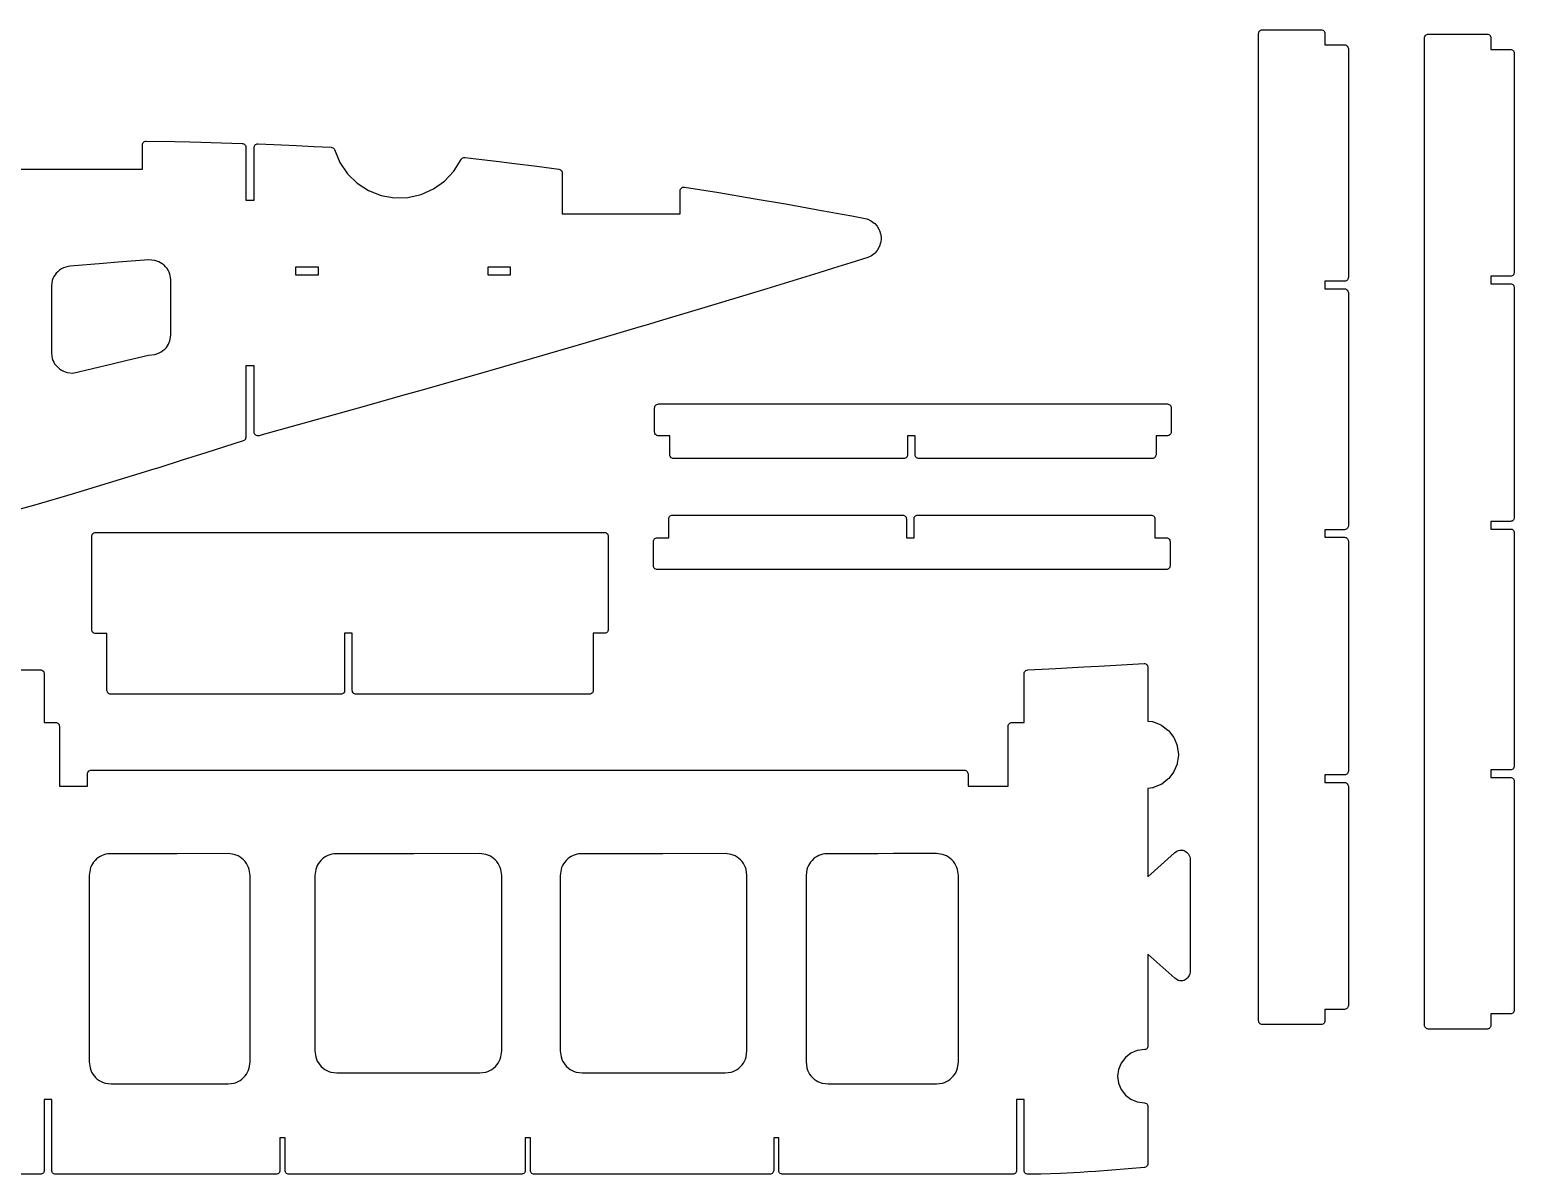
# Model space of a CAD drawing. Extents: x 30 to 1036, y 8 to 487.
# Drawn here: x 416 to 1036, y 8 to 487 of the extents above; entities that cross this region are included whole.
import ezdxf

# ---------------------------------------------------------------- set-up
doc = ezdxf.new("R2010")
doc.units = 0
doc.layers.add('Normal', color=7, linetype='CONTINUOUS')

msp = doc.modelspace()

# ---------------------------------------------------------------- linework, layer by layer
at = {"layer": 'Normal'}
for points in [[(929.56, 458.57, -5.08), (929.56, 464.92, -5.08), (929.56, 464.92, -8.89), (929.56, 485.32, -8.89), (929.61, 485.65, -8.89), (929.72, 486, -8.89), (929.92, 486.31, -8.89), (930.17, 486.56, -8.89), (930.5, 486.77, -8.89), (930.83, 486.87, -8.89), (931.16, 486.92, -8.89), (955.73, 486.92, -8.89), (956.06, 486.87, -8.89), (956.39, 486.77, -8.89), (956.69, 486.56, -8.89), (956.97, 486.31, -8.89), (957.15, 486, -8.89), (957.28, 485.65, -8.89), (957.3, 485.32, -8.89), (957.3, 480.57, -8.89), (965.5, 480.57, -8.89), (965.84, 480.52, -8.89), (966.17, 480.42, -8.89), (966.47, 480.21, -8.89), (966.75, 479.96, -8.89), (966.93, 479.65, -8.89), (967.05, 479.3, -8.89), (967.08, 478.97, -8.89), (967.08, 429.54, -8.89)], [(998.93, 464.92, -5.08), (998.93, 471.27, -5.08), (998.93, 471.27, -8.89), (998.93, 483.46, -8.89), (998.98, 483.79, -8.89), (999.08, 484.12, -8.89), (999.29, 484.45, -8.89), (999.54, 484.71, -8.89), (999.87, 484.91, -8.89), (1000.2, 485.01, -8.89), (1000.53, 485.04, -8.89), (1025.09, 485.04, -8.89), (1025.42, 485.01, -8.89), (1025.75, 484.91, -8.89), (1026.06, 484.71, -8.89), (1026.34, 484.45, -8.89), (1026.52, 484.12, -8.89), (1026.64, 483.79, -8.89), (1026.67, 483.46, -8.89), (1026.67, 478.69, -8.89), (1034.87, 478.69, -8.89), (1035.2, 478.66, -8.89), (1035.53, 478.56, -8.89), (1035.84, 478.36, -8.89), (1036.12, 478.1, -8.89), (1036.29, 477.77, -8.89), (1036.42, 477.44, -8.89), (1036.45, 477.11, -8.89), (1036.45, 433.17, -8.89)], [(998.93, 381.46, -5.08), (998.93, 387.81, -5.08), (998.93, 387.81, -8.89), (998.93, 464.92, -8.89)], [(929.56, 378.74, -5.08), (929.56, 385.09, -5.08), (929.56, 385.09, -8.89), (929.56, 458.57, -8.89)], [(363.98, 438.96, -5.08), (369.06, 439.19, -5.08), (370.33, 439.22, -5.08), (370.33, 439.22, -8.89), (392.73, 439.93, -8.89), (402.11, 440.11, -8.89), (402.44, 440.08, -8.89), (402.79, 439.95, -8.89), (403.12, 439.78, -8.89), (403.38, 439.5, -8.89), (403.58, 439.19, -8.89), (403.71, 438.86, -8.89), (403.73, 438.51, -8.89), (403.73, 415.54, -8.89), (405.89, 415.54, -8.89), (405.89, 427.02, -8.89), (405.92, 427.36, -8.89), (406.02, 427.69, -8.89), (406.22, 427.99, -8.89), (406.48, 428.27, -8.89), (406.81, 428.47, -8.89), (407.14, 428.57, -8.89), (407.47, 428.6, -8.89), (428.45, 428.6, -8.89)], [(428.45, 428.6, -5.08), (434.8, 428.6, -5.08), (434.8, 428.6, -8.89), (463.04, 428.6, -8.89), (463.04, 438.79, -8.89), (463.07, 439.12, -8.89), (463.19, 439.47, -8.89), (463.37, 439.78, -8.89), (463.65, 440.03, -8.89), (463.98, 440.23, -8.89), (464.31, 440.33, -8.89), (464.64, 440.36, -8.89), (476.58, 440.13, -8.89)], [(476.58, 440.13, -5.08), (482.93, 440, -5.08), (482.93, 440, -8.89), (487.43, 439.93, -8.89), (504.72, 439.39, -8.89), (505.03, 439.34, -8.89), (505.36, 439.22, -8.89), (505.66, 439.04, -8.89), (505.92, 438.76, -8.89), (506.12, 438.45, -8.89), (506.22, 438.12, -8.89), (506.25, 437.79, -8.89), (506.25, 415.67, -8.89), (509.73, 415.67, -8.89), (509.73, 437.59, -8.89), (509.78, 437.95, -8.89), (509.88, 438.28, -8.89), (510.08, 438.61, -8.89), (510.36, 438.86, -8.89), (510.69, 439.06, -8.89), (511.05, 439.17, -8.89), (511.4, 439.19, -8.89), (521.16, 438.76, -8.89)], [(521.16, 438.76, -5.08), (527.51, 438.48, -5.08), (527.51, 438.48, -8.89), (534.75, 438.15, -8.89), (541.96, 437.74, -8.89), (542.29, 437.69, -8.89), (542.62, 437.54, -8.89), (542.92, 437.34, -8.89), (543.15, 437.08, -8.89), (543.33, 436.78, -8.89), (545.57, 431.42, -8.89), (548.74, 426.72, -8.89), (552.81, 422.76, -8.89), (557.53, 419.68, -8.89), (562.81, 417.6, -8.89), (568.38, 416.61, -8.89), (574.04, 416.74, -8.89), (579.55, 417.98, -8.89), (584.71, 420.32, -8.89), (589.31, 423.6, -8.89), (593.17, 427.74, -8.89), (596.21, 432.71, -8.89), (596.42, 432.99, -8.89), (596.7, 433.22, -8.89), (597.03, 433.37, -8.89), (597.38, 433.45, -8.89), (597.74, 433.45, -8.89), (604.98, 432.61, -8.89), (612.19, 431.77, -8.89)], [(612.19, 431.77, -5.08), (615.34, 431.37, -5.08), (618.52, 430.99, -5.08), (618.52, 430.99, -8.89), (627.84, 429.82, -8.89), (637.16, 428.6, -8.89), (637.51, 428.5, -8.89), (637.84, 428.32, -8.89), (638.15, 428.07, -8.89), (638.35, 427.74, -8.89), (638.48, 427.38, -8.89), (638.53, 427.02, -8.89), (638.53, 409.98, -8.89), (661.97, 409.98, -8.89)], [(967.08, 429.54, -5.08), (967.08, 423.19, -5.08), (967.08, 423.19, -8.89), (967.08, 383.31, -8.89), (967.05, 382.98, -8.89), (966.93, 382.65, -8.89), (966.75, 382.35, -8.89), (966.47, 382.07, -8.89), (966.17, 381.86, -8.89), (965.84, 381.76, -8.89), (965.5, 381.74, -8.89), (957.3, 381.74, -8.89), (957.3, 378.56, -8.89), (965.5, 378.56, -8.89), (965.84, 378.51, -8.89), (966.17, 378.41, -8.89), (966.47, 378.21, -8.89), (966.75, 377.95, -8.89), (966.93, 377.62, -8.89), (967.05, 377.29, -8.89), (967.08, 376.96, -8.89), (967.08, 329.74, -8.89)], [(1036.45, 433.17, -5.08), (1036.45, 426.82, -5.08), (1036.45, 426.82, -8.89), (1036.45, 385.45, -8.89), (1036.42, 385.11, -8.89), (1036.29, 384.78, -8.89), (1036.12, 384.45, -8.89), (1035.84, 384.2, -8.89), (1035.53, 384, -8.89), (1035.2, 383.9, -8.89), (1034.87, 383.87, -8.89), (1026.67, 383.87, -8.89), (1026.67, 380.7, -8.89), (1034.87, 380.7, -8.89), (1035.2, 380.64, -8.89), (1035.53, 380.54, -8.89), (1035.84, 380.34, -8.89), (1036.12, 380.09, -8.89), (1036.29, 379.76, -8.89), (1036.42, 379.43, -8.89), (1036.45, 379.1, -8.89), (1036.45, 330.66, -8.89)], [(661.97, 409.98, -5.08), (668.32, 409.98, -5.08), (668.32, 409.98, -8.89), (687.76, 409.98, -8.89), (687.76, 419.51, -8.89), (687.78, 419.86, -8.89), (687.91, 420.22, -8.89), (688.16, 420.55, -8.89), (688.47, 420.83, -8.89), (688.82, 421.01, -8.89), (689.2, 421.08, -8.89), (689.58, 421.06, -8.89), (703.94, 418.8, -8.89), (718.29, 416.41, -8.89), (732.61, 413.94, -8.89), (746.94, 411.38, -8.89)], [(746.94, 411.38, -5.08), (750.06, 410.79, -5.08), (753.16, 410.24, -5.08), (753.16, 410.24, -8.89), (759.54, 409.04, -8.89), (765.89, 407.82, -8.89), (766.09, 407.77, -8.89), (766.27, 407.7, -8.89), (767.56, 407.06, -8.89), (767.84, 406.91, -8.89), (768.96, 406.02, -8.89), (769.21, 405.82, -8.89), (770.13, 404.72, -8.89), (770.31, 404.47, -8.89), (771.02, 403.2, -8.89), (771.14, 402.92, -8.89), (771.58, 401.55, -8.89), (771.63, 401.24, -8.89), (771.78, 399.82, -8.89), (771.78, 399.49, -8.89), (771.63, 398.07, -8.89), (771.58, 397.76, -8.89), (771.14, 396.39, -8.89), (771.02, 396.09, -8.89), (770.31, 394.84, -8.89), (770.13, 394.59, -8.89), (769.21, 393.5, -8.89), (768.96, 393.27, -8.89), (767.84, 392.4, -8.89), (767.56, 392.23, -8.89), (766.27, 391.62, -8.89), (759.08, 389.38, -8.89), (751.87, 387.15, -8.89)], [(452.93, 389.71, -5.08), (446.61, 389.2, -5.08), (446.61, 389.2, -8.89), (432.92, 388.09, -8.89), (431.98, 387.93, -8.89), (431.01, 387.68, -8.89), (430.1, 387.32, -8.89), (429.23, 386.87, -8.89), (428.42, 386.33, -8.89), (427.66, 385.72, -8.89), (427.05, 385.11, -8.89), (426.52, 384.43, -8.89), (426.03, 383.69, -8.89), (425.65, 382.93, -8.89), (425.37, 382.12, -8.89), (425.04, 379.86, -8.89), (425.04, 369.67, -8.89)], [(474.88, 369.67, -5.08), (474.88, 376.02, -5.08), (474.88, 376.02, -8.89), (474.88, 382.45, -8.89), (474.55, 384.71, -8.89), (474.22, 385.55, -8.89), (473.81, 386.36, -8.89), (473.33, 387.12, -8.89), (472.72, 387.83, -8.89), (472.08, 388.47, -8.89), (471.37, 389.03, -8.89), (470.64, 389.48, -8.89), (469.85, 389.86, -8.89), (469.06, 390.19, -8.89), (468.22, 390.45, -8.89), (465.79, 390.73, -8.89), (452.93, 389.71, -8.89)], [(527.05, 384.4, 0.13), (527.05, 384.4, -8.89), (536.58, 384.4, -8.89), (536.58, 387.58, -8.89), (534.54, 387.58, -8.89)], [(534.54, 387.58, -5.08), (528.19, 387.58, -5.08), (528.19, 387.58, -8.89), (527.05, 387.58, -8.89), (527.05, 384.4, -8.89)], [(607.42, 384.4, 0.13), (607.42, 384.4, -8.89), (616.94, 384.4, -8.89), (616.94, 387.58, -8.89), (615.85, 387.58, -8.89)], [(615.85, 387.58, -5.08), (609.5, 387.58, -5.08), (609.5, 387.58, -8.89), (607.42, 387.58, -8.89), (607.42, 384.4, -8.89)], [(751.87, 387.15, -5.08), (748.84, 386.21, -5.08), (745.79, 385.27, -5.08), (745.79, 385.27, -8.89), (734.92, 381.94, -8.89), (724.05, 378.64, -8.89), (700.84, 371.6, -8.89), (677.57, 364.64, -8.89)], [(929.56, 272.59, -5.08), (929.56, 278.94, -5.08), (929.56, 278.94, -8.89), (929.56, 378.74, -8.89)], [(998.93, 277.14, -5.08), (998.93, 283.49, -5.08), (998.93, 283.49, -8.89), (998.93, 381.46, -8.89)], [(425.04, 369.67, -5.08), (425.04, 363.32, -5.08), (425.04, 363.32, -8.89), (425.04, 351.66, -8.89), (425.35, 349.4, -8.89)], [(450.44, 347.22, -5.08), (456.62, 348.69, -5.08), (456.62, 348.69, -8.89), (465.61, 350.82, -8.89), (468.22, 351.13, -8.89), (469.14, 351.41, -8.89), (470.03, 351.76, -8.89), (470.87, 352.22, -8.89), (471.65, 352.78, -8.89), (472.39, 353.42, -8.89), (473.05, 354.1, -8.89), (473.53, 354.74, -8.89), (473.94, 355.42, -8.89), (474.29, 356.16, -8.89), (474.55, 356.9, -8.89), (474.88, 359.18, -8.89), (474.88, 369.67, -8.89)], [(677.57, 364.64, -5.08), (674.52, 363.73, -5.08), (671.47, 362.84, -5.08), (671.47, 362.84, -8.89), (648.49, 356.06, -8.89), (625.47, 349.33, -8.89), (602.46, 342.67, -8.89), (579.42, 336.09, -8.89)], [(425.35, 349.4, 0.13), (425.35, 349.4, -8.89), (425.63, 348.67, -8.89), (425.96, 347.95, -8.89), (426.36, 347.29, -8.89), (426.82, 346.66, -8.89), (427.36, 346.08, -8.89), (427.91, 345.54, -8.89), (428.52, 345.06, -8.89), (429.26, 344.6, -8.89), (430.05, 344.2, -8.89), (430.83, 343.87, -8.89), (431.67, 343.64, -8.89), (434.01, 343.36, -8.89), (450.44, 347.22, -8.89)], [(509.73, 328.83, -5.08), (509.73, 335.18, -5.08), (509.73, 335.18, -8.89), (509.73, 346.43, -8.89), (506.25, 346.43, -8.89), (506.25, 316.53, -8.89), (506.2, 316.13, -8.89), (506.07, 315.77, -8.89), (505.82, 315.44, -8.89), (505.51, 315.16, -8.89), (505.16, 315.01, -8.89), (489.58, 309.98, -8.89), (479.73, 306.88, -8.89), (469.85, 303.78, -8.89)], [(579.42, 336.09, -5.08), (576.35, 335.23, -5.08), (573.3, 334.37, -5.08), (573.3, 334.37, -8.89), (553.26, 328.73, -8.89), (533.2, 323.11, -8.89), (513.11, 317.58, -8.89), (511.81, 317.17, -8.89), (511.48, 317.09, -8.89), (511.12, 317.09, -8.89), (510.74, 317.2, -8.89), (510.39, 317.4, -8.89), (510.11, 317.65, -8.89), (509.88, 317.98, -8.89), (509.78, 318.34, -8.89), (509.73, 318.67, -8.89), (509.73, 328.83, -8.89)], [(685.09, 307.64, 0.13), (685.09, 307.64, -8.89), (684.76, 307.67, -8.89), (684.4, 307.8, -8.89), (684.1, 307.98, -8.89), (683.84, 308.25, -8.89), (683.64, 308.56, -8.89), (683.54, 308.89, -8.89), (683.49, 309.22, -8.89), (683.49, 317.12, -8.89), (678.74, 317.12, -8.89), (678.41, 317.17, -8.89), (678.05, 317.27, -8.89), (677.75, 317.47, -8.89), (677.49, 317.73, -8.89), (677.29, 318.06, -8.89), (677.19, 318.39, -8.89), (677.14, 318.72, -8.89), (677.14, 328.83, -8.89), (677.19, 329.16, -8.89), (677.29, 329.51, -8.89), (677.49, 329.82, -8.89), (677.75, 330.1, -8.89), (678.05, 330.28, -8.89), (678.41, 330.4, -8.89), (678.74, 330.43, -8.89), (698.32, 330.43, -8.89)], [(698.32, 330.43, -5.08), (704.67, 330.43, -5.08), (704.67, 330.43, -8.89), (780.11, 330.43, -8.89)], [(780.11, 330.43, -5.08), (786.46, 330.43, -5.08), (786.46, 330.43, -8.89), (856.44, 330.43, -8.89)], [(856.44, 330.43, -5.08), (862.79, 330.43, -5.08), (862.79, 330.43, -8.89), (891.46, 330.43, -8.89), (891.79, 330.4, -8.89), (892.12, 330.28, -8.89), (892.43, 330.1, -8.89), (892.71, 329.82, -8.89), (892.89, 329.51, -8.89), (893.01, 329.16, -8.89), (893.04, 328.83, -8.89), (893.04, 318.74, -8.89), (893.01, 318.41, -8.89), (892.89, 318.08, -8.89), (892.71, 317.78, -8.89), (892.43, 317.5, -8.89), (892.12, 317.32, -8.89), (891.79, 317.2, -8.89), (891.46, 317.17, -8.89), (886.69, 317.17, -8.89), (886.69, 309.22, -8.89), (886.66, 308.89, -8.89), (886.54, 308.56, -8.89), (886.36, 308.25, -8.89), (886.08, 307.98, -8.89), (885.77, 307.8, -8.89), (885.44, 307.67, -8.89), (885.11, 307.64, -8.89), (867.33, 307.64, -8.89)], [(967.08, 329.74, -5.08), (967.08, 323.39, -5.08), (967.08, 323.39, -8.89), (967.08, 279.45, -8.89), (967.05, 279.12, -8.89), (966.93, 278.79, -8.89), (966.75, 278.49, -8.89), (966.47, 278.21, -8.89), (966.17, 278.03, -8.89), (965.84, 277.9, -8.89), (965.5, 277.88, -8.89), (957.3, 277.88, -8.89), (957.3, 274.7, -8.89), (965.5, 274.7, -8.89), (965.84, 274.68, -8.89), (966.17, 274.55, -8.89), (966.47, 274.37, -8.89), (966.75, 274.09, -8.89), (966.93, 273.79, -8.89), (967.05, 273.46, -8.89), (967.08, 273.1, -8.89), (967.08, 229.97, -8.89)], [(1036.45, 330.66, -5.08), (1036.45, 324.31, -5.08), (1036.45, 324.31, -8.89), (1036.45, 282.93, -8.89), (1036.42, 282.6, -8.89), (1036.29, 282.27, -8.89), (1036.12, 281.94, -8.89), (1035.84, 281.69, -8.89), (1035.53, 281.48, -8.89), (1035.2, 281.38, -8.89), (1034.87, 281.33, -8.89), (1026.67, 281.33, -8.89), (1026.67, 278.16, -8.89), (1034.87, 278.16, -8.89), (1035.2, 278.13, -8.89), (1035.53, 278.03, -8.89), (1035.84, 277.83, -8.89), (1036.12, 277.55, -8.89), (1036.29, 277.24, -8.89), (1036.42, 276.91, -8.89), (1036.45, 276.58, -8.89), (1036.45, 230.86, -8.89)], [(867.33, 307.64, -5.08), (860.98, 307.64, -5.08), (860.98, 307.64, -8.89), (787.6, 307.64, -8.89), (787.27, 307.67, -8.89), (786.94, 307.8, -8.89), (786.61, 307.98, -8.89), (786.36, 308.25, -8.89), (786.16, 308.56, -8.89), (786.05, 308.89, -8.89), (786.03, 309.22, -8.89), (786.03, 317.17, -8.89), (782.85, 317.17, -8.89), (782.85, 309.22, -8.89), (782.8, 308.89, -8.89), (782.7, 308.56, -8.89), (782.5, 308.25, -8.89), (782.24, 307.98, -8.89), (781.91, 307.8, -8.89), (781.58, 307.67, -8.89), (781.25, 307.64, -8.89), (726.49, 307.64, -8.89)], [(726.49, 307.64, -5.08), (720.14, 307.64, -5.08), (720.14, 307.64, -8.89), (685.09, 307.64, -8.89)], [(469.85, 303.78, -5.08), (466.83, 302.84, -5.08), (463.8, 301.9, -5.08), (463.8, 301.9, -8.89), (448.74, 297.31, -8.89), (433.65, 292.76, -8.89), (418.54, 288.32, -8.89), (408.43, 285.42, -8.89), (408.1, 285.34, -8.89), (407.75, 285.37, -8.89), (407.37, 285.47, -8.89), (407.04, 285.67, -8.89), (406.76, 285.95, -8.89), (406.55, 286.26, -8.89), (406.43, 286.61, -8.89), (406.4, 286.94, -8.89), (406.4, 297.54, -8.89)], [(676.66, 262.81, 0.13), (676.66, 262.81, -8.89), (676.66, 272.92, -8.89), (676.71, 273.25, -8.89), (676.81, 273.61, -8.89), (677.01, 273.91, -8.89), (677.27, 274.17, -8.89), (677.6, 274.37, -8.89), (677.93, 274.47, -8.89), (678.26, 274.52, -8.89), (683.01, 274.52, -8.89), (683.01, 282.42, -8.89), (683.06, 282.75, -8.89), (683.16, 283.08, -8.89), (683.36, 283.41, -8.89), (683.62, 283.67, -8.89), (683.95, 283.87, -8.89), (684.28, 283.97, -8.89), (684.61, 284, -8.89), (696.52, 284, -8.89)], [(696.52, 284, -5.08), (702.87, 284, -5.08), (702.87, 284, -8.89), (780.77, 284, -8.89), (781.1, 283.97, -8.89), (781.43, 283.87, -8.89), (781.76, 283.67, -8.89), (782.02, 283.41, -8.89), (782.22, 283.08, -8.89), (782.32, 282.75, -8.89), (782.37, 282.42, -8.89), (782.37, 274.47, -8.89), (785.55, 274.47, -8.89), (785.55, 282.42, -8.89), (785.57, 282.75, -8.89), (785.67, 283.08, -8.89), (785.88, 283.41, -8.89), (786.13, 283.67, -8.89), (786.46, 283.87, -8.89), (786.79, 283.97, -8.89), (787.12, 284, -8.89), (862.81, 284, -8.89)], [(862.81, 284, -5.08), (869.16, 284, -5.08), (869.16, 284, -8.89), (884.63, 284, -8.89), (884.96, 283.97, -8.89), (885.29, 283.87, -8.89), (885.62, 283.67, -8.89), (885.88, 283.41, -8.89), (886.08, 283.08, -8.89), (886.18, 282.75, -8.89), (886.21, 282.42, -8.89), (886.21, 274.47, -8.89), (890.98, 274.47, -8.89), (891.31, 274.45, -8.89), (891.64, 274.35, -8.89), (891.97, 274.14, -8.89), (892.23, 273.89, -8.89), (892.43, 273.56, -8.89), (892.53, 273.23, -8.89), (892.56, 272.9, -8.89), (892.56, 262.81, -8.89), (892.53, 262.48, -8.89), (892.43, 262.13, -8.89), (892.23, 261.82, -8.89), (891.97, 261.57, -8.89), (891.64, 261.37, -8.89), (891.31, 261.26, -8.89), (890.98, 261.21, -8.89), (869.16, 261.21, -8.89)], [(441.88, 255.37, -5.08), (441.88, 261.72, -5.08), (441.88, 261.72, -8.89), (441.88, 275.11, -8.89), (441.93, 275.44, -8.89), (442.04, 275.77, -8.89), (442.24, 276.1, -8.89), (442.49, 276.35, -8.89), (442.8, 276.56, -8.89), (443.15, 276.66, -8.89), (443.48, 276.68, -8.89), (541.12, 276.68, -8.89)], [(541.12, 276.68, -5.08), (547.47, 276.68, -5.08), (547.47, 276.68, -8.89), (656.21, 276.68, -8.89), (656.54, 276.66, -8.89), (656.87, 276.56, -8.89), (657.17, 276.35, -8.89), (657.45, 276.1, -8.89), (657.63, 275.77, -8.89), (657.76, 275.44, -8.89), (657.78, 275.11, -8.89), (657.78, 256.26, -8.89)], [(998.93, 172.82, -5.08), (998.93, 179.17, -5.08), (998.93, 179.17, -8.89), (998.93, 277.14, -8.89)], [(929.56, 168.27, -5.08), (929.56, 174.62, -5.08), (929.56, 174.62, -8.89), (929.56, 272.59, -8.89)], [(729.21, 261.21, -5.08), (722.86, 261.21, -5.08), (722.86, 261.21, -8.89), (678.26, 261.21, -8.89), (677.93, 261.26, -8.89), (677.6, 261.37, -8.89), (677.27, 261.57, -8.89), (677.01, 261.82, -8.89), (676.81, 262.13, -8.89), (676.71, 262.48, -8.89), (676.66, 262.81, -8.89)], [(788.29, 261.21, -5.08), (781.94, 261.21, -5.08), (781.94, 261.21, -8.89), (729.21, 261.21, -8.89)], [(869.16, 261.21, -5.08), (862.81, 261.21, -5.08), (862.81, 261.21, -8.89), (788.29, 261.21, -8.89)], [(448.23, 210.69, 0.13), (448.23, 210.69, -8.89), (448.23, 234.49, -8.89), (443.48, 234.49, -8.89), (443.15, 234.54, -8.89), (442.8, 234.65, -8.89), (442.49, 234.85, -8.89), (442.24, 235.1, -8.89), (442.04, 235.43, -8.89), (441.93, 235.76, -8.89), (441.88, 236.09, -8.89), (441.88, 255.37, -8.89)], [(657.78, 256.26, -5.08), (657.78, 249.91, -5.08), (657.78, 249.91, -8.89), (657.78, 236.14, -8.89), (657.76, 235.81, -8.89), (657.63, 235.48, -8.89), (657.45, 235.18, -8.89), (657.17, 234.9, -8.89), (656.87, 234.72, -8.89), (656.54, 234.59, -8.89), (656.21, 234.57, -8.89), (651.43, 234.57, -8.89), (651.43, 210.69, -8.89), (651.41, 210.36, -8.89), (651.28, 210.03, -8.89), (651.1, 209.7, -8.89), (650.82, 209.45, -8.89), (650.52, 209.25, -8.89), (650.19, 209.14, -8.89), (649.86, 209.09, -8.89), (611.1, 209.09, -8.89)], [(611.1, 209.09, -5.08), (604.75, 209.09, -5.08), (604.75, 209.09, -8.89), (552.35, 209.09, -8.89), (552.02, 209.14, -8.89), (551.69, 209.25, -8.89), (551.36, 209.45, -8.89), (551.1, 209.7, -8.89), (550.9, 210.03, -8.89), (550.8, 210.36, -8.89), (550.75, 210.69, -8.89), (550.75, 234.57, -8.89), (547.57, 234.57, -8.89), (547.57, 210.69, -8.89), (547.55, 210.36, -8.89), (547.45, 210.03, -8.89), (547.24, 209.7, -8.89), (546.99, 209.45, -8.89), (546.66, 209.25, -8.89), (546.33, 209.14, -8.89), (546, 209.09, -8.89), (499.31, 209.09, -8.89)], [(967.08, 229.97, -5.08), (967.08, 223.62, -5.08), (967.08, 223.62, -8.89), (967.08, 176.94, -8.89), (967.05, 176.61, -8.89), (966.93, 176.28, -8.89), (966.75, 175.97, -8.89), (966.47, 175.69, -8.89), (966.17, 175.49, -8.89), (965.84, 175.39, -8.89), (965.5, 175.36, -8.89), (957.3, 175.36, -8.89), (957.3, 172.19, -8.89), (965.5, 172.19, -8.89), (965.84, 172.14, -8.89), (966.17, 172.03, -8.89), (966.47, 171.83, -8.89), (966.75, 171.58, -8.89), (966.93, 171.25, -8.89), (967.05, 170.92, -8.89), (967.08, 170.59, -8.89), (967.08, 127.46, -8.89)], [(1036.45, 230.86, -5.08), (1036.45, 224.51, -5.08), (1036.45, 224.51, -8.89), (1036.45, 179.07, -8.89), (1036.42, 178.74, -8.89), (1036.29, 178.41, -8.89), (1036.12, 178.08, -8.89), (1035.84, 177.83, -8.89), (1035.53, 177.62, -8.89), (1035.2, 177.52, -8.89), (1034.87, 177.5, -8.89), (1026.67, 177.5, -8.89), (1026.67, 174.32, -8.89), (1034.87, 174.32, -8.89), (1035.2, 174.27, -8.89), (1035.53, 174.17, -8.89), (1035.84, 173.96, -8.89), (1036.12, 173.71, -8.89), (1036.29, 173.38, -8.89), (1036.42, 173.05, -8.89), (1036.45, 172.72, -8.89), (1036.45, 125.63, -8.89)], [(378.46, 219.28, -8.89), (420.4, 219.28, -8.89), (420.73, 219.23, -8.89), (421.08, 219.13, -8.89), (421.39, 218.92, -8.89), (421.67, 218.67, -8.89), (421.84, 218.34, -8.89), (421.97, 218.01, -8.89), (422, 217.68, -8.89), (422, 197.33, -8.89), (426.75, 197.33, -8.89), (427.08, 197.28, -8.89), (427.43, 197.18, -8.89), (427.74, 196.98, -8.89), (428.02, 196.72, -8.89), (428.19, 196.39, -8.89), (428.32, 196.06, -8.89), (428.35, 195.73, -8.89), (428.35, 170.69, -8.89), (440.13, 170.69, -8.89), (440.13, 175.77, -8.89), (440.16, 176.1, -8.89), (440.26, 176.43, -8.89), (440.46, 176.76, -8.89), (440.72, 177.01, -8.89), (441.05, 177.22, -8.89), (441.38, 177.32, -8.89), (441.71, 177.34, -8.89), (476.61, 177.34, -8.89)], [(753.77, 177.34, -5.08), (760.12, 177.34, -5.08), (760.12, 177.34, -8.89), (806.53, 177.34, -8.89), (806.86, 177.32, -8.89), (807.19, 177.22, -8.89), (807.52, 177.01, -8.89), (807.77, 176.76, -8.89), (807.97, 176.43, -8.89), (808.08, 176.1, -8.89), (808.13, 175.77, -8.89), (808.13, 170.69, -8.89), (824.92, 170.69, -8.89), (824.92, 195.73, -8.89), (824.94, 196.06, -8.89), (825.07, 196.39, -8.89), (825.25, 196.72, -8.89), (825.53, 196.98, -8.89), (825.83, 197.18, -8.89), (826.16, 197.28, -8.89), (826.49, 197.33, -8.89), (831.57, 197.33, -8.89), (831.57, 217.68, -8.89), (831.62, 218.06, -8.89), (831.75, 218.44, -8.89), (832, 218.77, -8.89), (832.33, 219.02, -8.89), (832.69, 219.2, -8.89), (833.07, 219.28, -8.89), (844.78, 219.89, -8.89), (856.46, 220.5, -8.89)], [(856.46, 220.5, -5.08), (859.64, 220.68, -5.08), (862.81, 220.85, -5.08), (862.81, 220.85, -8.89), (872.24, 221.36, -8.89), (881.68, 221.89, -8.89), (882.02, 221.89, -8.89), (882.37, 221.79, -8.89), (882.7, 221.59, -8.89), (882.98, 221.34, -8.89), (883.18, 221.01, -8.89), (883.31, 220.65, -8.89), (883.34, 220.32, -8.89), (883.34, 210.46, -8.89)], [(499.31, 209.09, -5.08), (492.96, 209.09, -5.08), (492.96, 209.09, -8.89), (449.83, 209.09, -8.89), (449.5, 209.14, -8.89), (449.15, 209.25, -8.89), (448.84, 209.45, -8.89), (448.59, 209.7, -8.89), (448.39, 210.03, -8.89), (448.28, 210.36, -8.89), (448.23, 210.69, -8.89)], [(883.34, 210.46, -5.08), (883.34, 204.11, -5.08), (883.34, 204.11, -8.89), (883.34, 197.89, -8.89), (885.24, 197.64, -8.89), (885.44, 197.61, -8.89), (885.65, 197.54, -8.89), (888.72, 196.27, -8.89), (888.9, 196.16, -8.89), (889.08, 196.06, -8.89), (891.69, 194.03, -8.89), (891.87, 193.9, -8.89), (892, 193.75, -8.89), (894, 191.11, -8.89), (894.13, 190.96, -8.89), (894.23, 190.75, -8.89), (895.48, 187.71, -8.89), (895.55, 187.5, -8.89), (895.6, 187.3, -8.89), (896.04, 184, -8.89), (896.04, 183.79, -8.89), (896.04, 183.59, -8.89), (895.6, 180.31, -8.89), (895.55, 180.11, -8.89), (895.48, 179.91, -8.89), (894.21, 176.83, -8.89), (894.13, 176.66, -8.89), (894, 176.48, -8.89), (892, 173.86, -8.89), (891.84, 173.71, -8.89), (891.69, 173.56, -8.89), (889.08, 171.55, -8.89), (888.9, 171.42, -8.89), (888.72, 171.35, -8.89), (885.65, 170.08, -8.89), (885.44, 170, -8.89), (885.24, 169.95, -8.89), (883.34, 169.72, -8.89), (883.34, 148.31, -8.89)], [(476.61, 177.34, -5.08), (482.96, 177.34, -5.08), (482.96, 177.34, -8.89), (583.84, 177.34, -8.89)], [(583.84, 177.34, -5.08), (590.19, 177.34, -5.08), (590.19, 177.34, -8.89), (684.71, 177.34, -8.89)], [(684.71, 177.34, -5.08), (691.06, 177.34, -5.08), (691.06, 177.34, -8.89), (753.77, 177.34, -8.89)], [(929.56, 92.07, -5.08), (929.56, 98.43, -5.08), (929.56, 98.43, -8.89), (929.56, 168.27, -8.89)], [(998.93, 81.18, -5.08), (998.93, 87.53, -5.08), (998.93, 87.53, -8.89), (998.93, 172.82, -8.89)], [(883.34, 148.31, -5.08), (883.34, 141.96, -5.08), (883.34, 141.96, -8.89), (883.34, 132.77, -8.89), (894.36, 142.72, -8.89), (894.87, 143.13, -8.89), (895.43, 143.46, -8.89), (896.04, 143.69, -8.89), (896.67, 143.84, -8.89), (897.33, 143.92, -8.89), (897.59, 143.89, -8.89), (897.84, 143.84, -8.89), (898.37, 143.69, -8.89), (898.91, 143.43, -8.89), (899.39, 143.1, -8.89), (899.85, 142.7, -8.89), (900.25, 142.24, -8.89), (900.56, 141.71, -8.89), (900.79, 141.15, -8.89), (900.94, 140.59, -8.89), (900.99, 140.03, -8.89), (900.99, 93.32, -8.89), (900.96, 92.74, -8.89), (900.84, 92.15, -8.89), (900.61, 91.57, -8.89), (900.3, 91.03, -8.89), (899.9, 90.53, -8.89), (899.44, 90.09, -8.89), (898.93, 89.74, -8.89), (898.4, 89.48, -8.89), (897.84, 89.31, -8.89), (897.59, 89.26, -8.89), (897.33, 89.26, -8.89), (896.65, 89.33, -8.89), (895.98, 89.48, -8.89), (895.35, 89.76, -8.89), (894.51, 90.32, -8.89), (883.34, 100.41, -8.89), (883.34, 83.46, -8.89)], [(477.52, 142.42, -5.08), (471.17, 142.42, -5.08), (471.17, 142.42, -8.89), (448.64, 142.39, -8.89), (447.83, 142.24, -8.89), (446.99, 142.01, -8.89), (446.18, 141.68, -8.89), (445.39, 141.3, -8.89), (444.63, 140.79, -8.89), (443.92, 140.23, -8.89), (443.26, 139.62, -8.89), (442.67, 138.94, -8.89), (442.16, 138.2, -8.89), (441.76, 137.44, -8.89), (441.4, 136.65, -8.89), (441.15, 135.84, -8.89), (440.82, 133.35, -8.89)], [(508.03, 89.36, -5.08), (508.03, 95.71, -5.08), (508.03, 95.71, -8.89), (508.03, 133.32, -8.89), (507.7, 135.81, -8.89), (507.42, 136.68, -8.89), (507.03, 137.52, -8.89), (506.55, 138.33, -8.89), (505.99, 139.12, -8.89), (505.36, 139.83, -8.89), (504.65, 140.46, -8.89), (503.86, 141.02, -8.89), (503.05, 141.48, -8.89), (502.21, 141.86, -8.89), (501.35, 142.14, -8.89), (498.86, 142.47, -8.89), (477.52, 142.42, -8.89)], [(576.55, 142.42, -5.08), (570.2, 142.42, -5.08), (570.2, 142.42, -8.89), (543, 142.39, -8.89), (542.16, 142.24, -8.89), (541.35, 142.01, -8.89), (540.54, 141.68, -8.89), (539.75, 141.3, -8.89), (538.99, 140.79, -8.89), (538.28, 140.23, -8.89), (537.62, 139.62, -8.89), (537.03, 138.94, -8.89), (536.52, 138.2, -8.89), (536.12, 137.44, -8.89), (535.76, 136.65, -8.89), (535.51, 135.84, -8.89), (535.18, 133.35, -8.89)], [(613.21, 90.27, -5.08), (613.21, 96.62, -5.08), (613.21, 96.62, -8.89), (613.21, 133.32, -8.89), (612.88, 135.81, -8.89), (612.6, 136.68, -8.89), (612.22, 137.52, -8.89), (611.73, 138.33, -8.89), (611.17, 139.12, -8.89), (610.54, 139.83, -8.89), (609.83, 140.46, -8.89), (609.07, 141.02, -8.89), (608.23, 141.48, -8.89), (607.39, 141.86, -8.89), (606.53, 142.14, -8.89), (604.04, 142.47, -8.89), (576.55, 142.42, -8.89)], [(680.59, 142.42, -5.08), (674.24, 142.42, -5.08), (674.24, 142.42, -8.89), (645.52, 142.39, -8.89), (644.7, 142.24, -8.89), (643.86, 142.01, -8.89), (643.05, 141.68, -8.89), (642.26, 141.3, -8.89), (641.5, 140.79, -8.89), (640.79, 140.23, -8.89), (640.13, 139.62, -8.89), (639.57, 138.94, -8.89), (639.06, 138.2, -8.89), (638.63, 137.44, -8.89), (638.28, 136.65, -8.89), (638.02, 135.84, -8.89), (637.69, 133.35, -8.89)], [(715.72, 90.7, -5.08), (715.72, 97.05, -5.08), (715.72, 97.05, -8.89), (715.72, 133.32, -8.89), (715.39, 135.81, -8.89), (715.11, 136.68, -8.89), (714.73, 137.52, -8.89), (714.27, 138.33, -8.89), (713.71, 139.12, -8.89), (713.05, 139.83, -8.89), (712.34, 140.46, -8.89), (711.58, 141.02, -8.89), (710.77, 141.48, -8.89), (709.9, 141.86, -8.89), (709.07, 142.14, -8.89), (706.58, 142.47, -8.89), (680.59, 142.42, -8.89)], [(776.91, 142.44, -5.08), (770.56, 142.42, -5.08), (770.56, 142.42, -8.89), (748.31, 142.39, -8.89), (747.47, 142.24, -8.89), (746.66, 142.01, -8.89), (745.82, 141.68, -8.89), (745.03, 141.3, -8.89), (744.27, 140.79, -8.89), (743.56, 140.23, -8.89), (742.92, 139.62, -8.89), (742.34, 138.94, -8.89), (741.83, 138.2, -8.89), (741.4, 137.44, -8.89), (741.07, 136.65, -8.89), (740.82, 135.84, -8.89), (740.46, 133.35, -8.89)], [(804.09, 89.81, -5.08), (804.09, 96.16, -5.08), (804.09, 96.16, -8.89), (804.09, 133.32, -8.89), (803.73, 135.81, -8.89), (803.45, 136.68, -8.89), (803.07, 137.52, -8.89), (802.61, 138.33, -8.89), (802.06, 139.12, -8.89), (801.4, 139.83, -8.89), (800.68, 140.46, -8.89), (799.92, 141.02, -8.89), (799.11, 141.48, -8.89), (798.27, 141.86, -8.89), (797.41, 142.14, -8.89), (794.92, 142.47, -8.89), (776.91, 142.44, -8.89)], [(440.82, 133.35, 0.13), (440.82, 133.35, -8.89), (440.82, 94.79, -8.89)], [(535.18, 133.35, 0.13), (535.18, 133.35, -8.89), (535.18, 98.88, -8.89)], [(637.69, 133.35, 0.13), (637.69, 133.35, -8.89), (637.69, 98.43, -8.89)], [(740.46, 133.35, 0.13), (740.46, 133.35, -8.89), (740.46, 97.05, -8.89)], [(967.08, 127.46, -5.08), (967.08, 121.11, -5.08), (967.08, 121.11, -8.89), (967.08, 78.92, -8.89), (967.05, 78.59, -8.89), (966.93, 78.26, -8.89), (966.75, 77.95, -8.89), (966.47, 77.67, -8.89), (966.17, 77.5, -8.89), (965.84, 77.37, -8.89), (965.5, 77.34, -8.89), (957.3, 77.34, -8.89), (957.3, 72.57, -8.89), (957.28, 72.24, -8.89), (957.15, 71.91, -8.89), (956.97, 71.6, -8.89), (956.69, 71.32, -8.89), (956.39, 71.15, -8.89), (956.06, 71.02, -8.89), (955.73, 70.99, -8.89), (931.16, 70.99, -8.89), (930.83, 71.02, -8.89), (930.5, 71.15, -8.89), (930.17, 71.32, -8.89), (929.92, 71.6, -8.89), (929.72, 71.91, -8.89), (929.61, 72.24, -8.89), (929.56, 72.57, -8.89)], [(1036.45, 125.63, -5.08), (1036.45, 119.28, -5.08), (1036.45, 119.28, -8.89), (1036.45, 77.06, -8.89), (1036.42, 76.73, -8.89), (1036.29, 76.4, -8.89), (1036.12, 76.07, -8.89), (1035.84, 75.82, -8.89), (1035.53, 75.62, -8.89), (1035.2, 75.51, -8.89), (1034.87, 75.46, -8.89), (1026.67, 75.46, -8.89), (1026.67, 70.71, -8.89), (1026.64, 70.38, -8.89), (1026.52, 70.05, -8.89), (1026.34, 69.72, -8.89), (1026.06, 69.47, -8.89), (1025.75, 69.27, -8.89), (1025.42, 69.16, -8.89), (1025.09, 69.11, -8.89), (1000.53, 69.11, -8.89), (1000.2, 69.16, -8.89), (999.87, 69.27, -8.89), (999.54, 69.47, -8.89), (999.29, 69.72, -8.89), (999.08, 70.05, -8.89), (998.98, 70.38, -8.89), (998.93, 70.71, -8.89)], [(440.82, 94.79, -5.08), (440.82, 88.44, -5.08), (440.82, 88.44, -8.89), (440.82, 55.35, -8.89), (441.15, 52.86, -8.89), (441.43, 51.99, -8.89), (441.78, 51.13, -8.89), (442.26, 50.32, -8.89), (442.82, 49.56, -8.89), (443.46, 48.84, -8.89), (444.17, 48.18, -8.89), (444.96, 47.62, -8.89), (445.77, 47.17, -8.89), (446.61, 46.79, -8.89), (447.47, 46.51, -8.89), (449.99, 46.18, -8.89), (472.97, 46.18, -8.89)], [(535.18, 98.88, -5.08), (535.18, 92.53, -5.08), (535.18, 92.53, -8.89), (535.18, 59.97, -8.89), (535.51, 57.45, -8.89), (535.79, 56.59, -8.89), (536.14, 55.75, -8.89), (536.63, 54.94, -8.89), (537.18, 54.15, -8.89), (537.82, 53.44, -8.89), (538.53, 52.81, -8.89), (539.32, 52.25, -8.89), (540.13, 51.79, -8.89), (540.97, 51.41, -8.89), (541.83, 51.13, -8.89), (544.35, 50.8, -8.89), (571.58, 50.77, -8.89)], [(637.69, 98.43, -5.08), (637.69, 92.07, -5.08), (637.69, 92.07, -8.89), (637.69, 59.97, -8.89), (638.02, 57.45, -8.89), (638.3, 56.59, -8.89), (638.68, 55.75, -8.89), (639.14, 54.94, -8.89), (639.7, 54.15, -8.89), (640.33, 53.44, -8.89), (641.07, 52.81, -8.89), (641.83, 52.25, -8.89), (642.65, 51.79, -8.89), (643.48, 51.41, -8.89), (644.35, 51.13, -8.89), (646.86, 50.8, -8.89), (675.61, 50.77, -8.89)], [(740.46, 97.05, -5.08), (740.46, 90.7, -5.08), (740.46, 90.7, -8.89), (740.46, 55.35, -8.89), (740.79, 52.86, -8.89), (741.07, 51.99, -8.89), (741.45, 51.13, -8.89), (741.93, 50.32, -8.89), (742.49, 49.56, -8.89), (743.13, 48.84, -8.89), (743.84, 48.18, -8.89), (744.6, 47.62, -8.89), (745.41, 47.17, -8.89), (746.28, 46.79, -8.89), (747.14, 46.51, -8.89), (749.63, 46.18, -8.89), (770.13, 46.18, -8.89)], [(472.97, 46.18, -5.08), (479.32, 46.15, -5.08), (479.32, 46.15, -8.89), (498.86, 46.15, -8.89), (501.35, 46.48, -8.89), (502.21, 46.76, -8.89), (503.07, 47.14, -8.89), (503.89, 47.6, -8.89), (504.65, 48.16, -8.89), (505.36, 48.82, -8.89), (506.02, 49.53, -8.89), (506.58, 50.29, -8.89), (507.03, 51.1, -8.89), (507.42, 51.97, -8.89), (507.7, 52.83, -8.89), (508.03, 55.32, -8.89), (508.03, 89.36, -8.89)], [(571.58, 50.77, -5.08), (577.93, 50.77, -5.08), (577.93, 50.77, -8.89), (604.04, 50.77, -8.89), (606.55, 51.1, -8.89), (607.42, 51.38, -8.89), (608.25, 51.77, -8.89), (609.07, 52.22, -8.89), (609.85, 52.78, -8.89), (610.57, 53.42, -8.89), (611.2, 54.13, -8.89), (611.76, 54.91, -8.89), (612.22, 55.73, -8.89), (612.6, 56.57, -8.89), (612.88, 57.43, -8.89), (613.21, 59.94, -8.89), (613.21, 90.27, -8.89)], [(675.61, 50.77, -5.08), (681.96, 50.77, -5.08), (681.96, 50.77, -8.89), (706.58, 50.77, -8.89), (709.07, 51.1, -8.89), (709.93, 51.38, -8.89), (710.77, 51.77, -8.89), (711.58, 52.22, -8.89), (712.37, 52.78, -8.89), (713.08, 53.42, -8.89), (713.71, 54.13, -8.89), (714.27, 54.91, -8.89), (714.76, 55.73, -8.89), (715.11, 56.57, -8.89), (715.42, 57.43, -8.89), (715.72, 59.94, -8.89), (715.72, 90.7, -8.89)], [(770.13, 46.18, -5.08), (776.48, 46.15, -5.08), (776.48, 46.15, -8.89), (794.92, 46.15, -8.89), (797.41, 46.48, -8.89), (798.27, 46.76, -8.89), (799.11, 47.14, -8.89), (799.95, 47.6, -8.89), (800.71, 48.16, -8.89), (801.42, 48.82, -8.89), (802.06, 49.53, -8.89), (802.61, 50.29, -8.89), (803.1, 51.1, -8.89), (803.48, 51.97, -8.89), (803.76, 52.83, -8.89), (804.09, 55.32, -8.89), (804.09, 89.81, -8.89)], [(929.56, 72.57, 0.13), (929.56, 72.57, -8.89), (929.56, 92.07, -8.89)], [(883.34, 83.46, -5.08), (883.34, 77.11, -5.08), (883.34, 77.11, -8.89), (883.34, 62.05, -8.89), (883.28, 61.7, -8.89), (883.16, 61.34, -8.89), (882.93, 61.01, -8.89), (882.65, 60.76, -8.89), (882.29, 60.58, -8.89), (881.96, 60.5, -8.89), (878.87, 60.1, -8.89), (876.2, 58.98, -8.89), (873.89, 57.2, -8.89), (872.13, 54.91, -8.89), (871.02, 52.25, -8.89), (870.64, 49.38, -8.89), (871.02, 46.48, -8.89), (872.13, 43.81, -8.89), (873.89, 41.53, -8.89), (876.2, 39.75, -8.89), (878.87, 38.63, -8.89), (881.94, 38.23, -8.89), (882.29, 38.15, -8.89), (882.65, 37.97, -8.89), (882.93, 37.72, -8.89), (883.16, 37.39, -8.89), (883.28, 37.03, -8.89), (883.34, 36.65, -8.89), (883.34, 24.94, -8.89)], [(998.93, 70.71, 0.13), (998.93, 70.71, -8.89), (998.93, 81.18, -8.89)], [(425.17, 19.51, -5.08), (425.17, 25.86, -5.08), (425.17, 25.86, -8.89), (425.17, 39.7, -8.89), (422, 39.7, -8.89), (422, 9.98, -8.89), (421.97, 9.65, -8.89), (421.84, 9.3, -8.89), (421.67, 8.99, -8.89), (421.39, 8.74, -8.89), (421.08, 8.53, -8.89), (420.73, 8.43, -8.89), (420.4, 8.38, -8.89), (363.93, 8.38, -8.89)], [(831.57, 23.14, -5.08), (831.57, 29.49, -5.08), (831.57, 29.49, -8.89), (831.57, 39.7, -8.89), (828.4, 39.7, -8.89), (828.4, 9.98, -8.89), (828.37, 9.65, -8.89), (828.24, 9.3, -8.89), (828.07, 8.99, -8.89), (827.79, 8.74, -8.89), (827.48, 8.53, -8.89), (827.13, 8.43, -8.89), (826.8, 8.38, -8.89), (779.65, 8.38, -8.89)], [(883.34, 24.94, -5.08), (883.34, 18.59, -5.08), (883.34, 18.59, -8.89), (883.34, 12.85, -8.89), (883.28, 12.47, -8.89), (883.13, 12.12, -8.89), (882.9, 11.79, -8.89), (882.6, 11.51, -8.89), (882.24, 11.35, -8.89), (881.89, 11.28, -8.89), (875.06, 10.67, -8.89), (868.22, 10.11, -8.89), (861.36, 9.6, -8.89)], [(475.69, 8.38, -5.08), (469.34, 8.38, -5.08), (469.34, 8.38, -8.89), (426.75, 8.38, -8.89), (426.42, 8.43, -8.89), (426.08, 8.53, -8.89), (425.78, 8.74, -8.89), (425.5, 8.99, -8.89), (425.32, 9.3, -8.89), (425.2, 9.65, -8.89), (425.17, 9.98, -8.89), (425.17, 19.51, -8.89)], [(572.01, 8.38, -5.08), (565.66, 8.38, -5.08), (565.66, 8.38, -8.89), (524.26, 8.38, -8.89), (523.93, 8.43, -8.89), (523.6, 8.53, -8.89), (523.27, 8.74, -8.89), (523.01, 8.99, -8.89), (522.81, 9.3, -8.89), (522.71, 9.65, -8.89), (522.68, 9.98, -8.89), (522.68, 23.6, -8.89), (520.52, 23.6, -8.89), (520.52, 9.98, -8.89), (520.5, 9.65, -8.89), (520.37, 9.3, -8.89), (520.19, 8.99, -8.89), (519.91, 8.74, -8.89), (519.61, 8.53, -8.89), (519.25, 8.43, -8.89), (518.92, 8.38, -8.89), (475.69, 8.38, -8.89)], [(668.32, 8.38, -5.08), (661.97, 8.38, -5.08), (661.97, 8.38, -8.89), (626.77, 8.38, -8.89), (626.44, 8.43, -8.89), (626.11, 8.53, -8.89), (625.81, 8.74, -8.89), (625.53, 8.99, -8.89), (625.35, 9.3, -8.89), (625.22, 9.65, -8.89), (625.2, 9.98, -8.89), (625.2, 23.6, -8.89), (623.04, 23.6, -8.89), (623.04, 9.98, -8.89), (623.01, 9.65, -8.89), (622.88, 9.3, -8.89), (622.71, 8.99, -8.89), (622.43, 8.74, -8.89), (622.12, 8.53, -8.89), (621.79, 8.43, -8.89), (621.46, 8.38, -8.89), (572.01, 8.38, -8.89)], [(779.65, 8.38, -5.08), (773.3, 8.38, -5.08), (773.3, 8.38, -8.89), (730.63, 8.38, -8.89), (730.3, 8.43, -8.89), (729.97, 8.53, -8.89), (729.64, 8.74, -8.89), (729.39, 8.99, -8.89), (729.18, 9.3, -8.89), (729.08, 9.65, -8.89), (729.06, 9.98, -8.89), (729.06, 23.6, -8.89), (726.9, 23.6, -8.89), (726.9, 9.98, -8.89), (726.87, 9.65, -8.89), (726.74, 9.3, -8.89), (726.57, 8.99, -8.89), (726.29, 8.74, -8.89), (725.98, 8.53, -8.89), (725.63, 8.43, -8.89), (725.3, 8.38, -8.89), (668.32, 8.38, -8.89)], [(861.36, 9.6, -5.08), (858.22, 9.4, -5.08), (855.04, 9.19, -5.08), (855.04, 9.19, -8.89), (846.81, 8.76, -8.89), (838.56, 8.38, -8.89), (833.15, 8.38, -8.89), (832.82, 8.43, -8.89), (832.48, 8.53, -8.89), (832.18, 8.74, -8.89), (831.9, 8.99, -8.89), (831.72, 9.3, -8.89), (831.6, 9.65, -8.89), (831.57, 9.98, -8.89), (831.57, 23.14, -8.89)]]:
    msp.add_polyline3d(points, dxfattribs=at)

doc.saveas('drawing.dxf')
